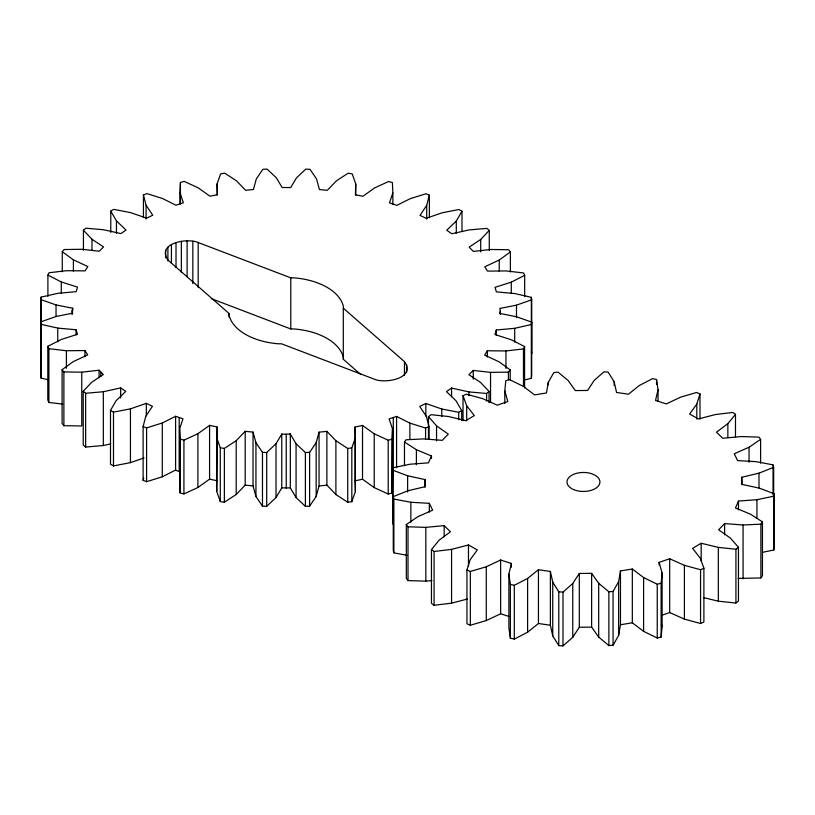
<?xml version="1.0" encoding="UTF-8"?>
<svg xmlns="http://www.w3.org/2000/svg" width="815" height="815" viewBox="0 0 815 815"><rect width="100%" height="100%" fill="white"/><g stroke="black" fill="none" stroke-linecap="round" stroke-linejoin="round"><path stroke-width="1.22" d="M229.056 313.49L229.046 314.977A57.641 33.283 0 0 0 278.373 343.798L281.572 343.808L374.177 379.128C384.863 383.997 416.129 378.568 404.464 361.636L343.298 308.172L343.441 306.685A57.641 33.283 0 0 0 294.113 277.864L290.792 277.844L198.188 242.534C187.501 237.664 156.246 243.084 167.9 260.016L229.056 313.49L229.056 317.229M355.748 183.976L355.411 194.714L362.909 196.283L374.574 187.949L388.551 181.521L392.392 182.56L392.85 192.87L389.478 202.864L396.874 205.36L410.19 198.677L425.888 193.746L429.362 195.142L426.703 205.349L420.031 215.374L426.143 218.328L442.046 212.807L458.988 209.526L461.983 211.248L456.298 221.038L446.702 230.238L451.836 233.752L469.155 229.912L486.83 228.383L489.265 230.38L480.718 239.447L469.145 247.128L473.393 251.428L490.712 249.482L508.58 249.747L510.373 251.957L499.238 260.026L484.772 266.79L487.513 271.11L506.064 270.916L523.576 272.964L524.677 275.327L511.28 282.153L495 287.359L496.396 291.882L514.723 293.553L531.36 297.332L531.726 299.767L516.486 305.156L499.809 308.467L500.349 310.831L499.758 313.418L516.455 316.729L531.696 322.108L531.329 324.543L514.693 328.323L496.315 329.994L494.95 334.527L511.178 339.723L524.575 346.548L523.475 348.912L505.962 350.959L487.36 350.766L484.65 355.096L499.075 361.829L510.21 369.898L508.417 372.119L490.548 372.384L473.25 370.428L468.92 374.706L480.504 382.388L489.041 391.455L486.606 393.462L468.941 391.923L451.571 388.072L446.457 391.597L456.023 400.776L461.708 410.566L458.713 412.288L441.771 409.008L425.827 403.476L419.735 406.44L426.388 416.434L429.047 426.642L425.573 428.038L409.874 423.117L396.579 416.434L389.122 418.879L392.494 428.884L392.046 439.193L388.205 440.232L374.228 433.804L362.522 425.45L355.045 427.029L355.381 437.747L351.825 447.853L347.74 448.484L335.902 440.752L326.886 431.359L319.052 432.164L319.052 485.954L316.159 496.539L309.619 506.135L305.401 506.349L296.069 497.547L290.334 487.93L290.334 434.13L281.766 434.11L281.766 487.9L276.02 497.537L266.699 506.329L262.481 506.125L255.941 496.518L255.941 442.728L253.037 432.113L245.193 431.329L245.193 485.119L236.207 494.491L224.37 502.223L220.284 501.592L216.729 491.476L217.065 426.948L209.577 425.379L197.902 433.712L183.925 440.141L180.084 439.102L179.626 428.792L182.998 418.798L175.602 416.292L162.287 422.985L146.588 427.916L143.114 426.51L145.773 416.312L152.446 406.278L146.333 403.333L130.441 408.855L113.489 412.135L110.494 410.403L116.178 400.623L125.775 391.414L120.64 387.899L103.322 391.74L85.646 393.278L83.222 391.271L91.759 382.215L103.332 374.533L99.084 370.224L81.765 372.18L63.896 371.915L62.103 369.694L73.238 361.626L87.704 354.871L84.964 350.552L66.412 350.745L48.9 348.698L47.81 346.334L61.196 339.498L77.476 334.303L76.08 329.769L57.753 328.099L41.117 324.329L40.75 321.894L55.991 316.505L72.667 313.194L72.127 310.831L72.718 308.243L56.031 304.932L40.781 299.543L41.157 297.108L57.784 293.339L76.162 291.658L77.527 287.135L61.298 281.939L47.902 275.113L49.002 272.75L66.514 270.702L85.127 270.886L87.826 266.566L73.401 259.832L62.266 251.754L64.059 249.543L81.928 249.278L99.226 251.224L103.566 246.955L91.983 239.264L83.436 230.207L85.87 228.2L103.546 229.728L120.915 233.589L126.019 230.054L116.453 220.875L110.769 211.095L113.764 209.363L130.706 212.644L146.659 218.186L152.741 215.221L146.089 205.217L143.43 195.019L146.904 193.613L162.603 198.544L175.908 205.227L183.355 202.772L179.983 192.778L180.431 182.458L184.272 181.429L198.249 187.858L209.954 196.211L217.432 194.622L217.106 183.915L220.651 173.809L224.746 173.167L236.574 180.899L245.59 190.303L253.434 189.498L256.328 178.913L262.858 169.306L267.086 169.102L276.407 177.894L282.143 187.521L290.721 187.552L296.456 177.915L305.778 169.113L310.006 169.326L316.536 178.933L319.439 189.549L327.284 190.333L336.279 180.961L348.107 173.228L352.202 173.86L355.748 183.976L355.748 195.233M216.729 491.476L217.065 426.948M326.886 431.359L326.886 485.149L335.902 494.542L347.74 502.274L351.825 501.643L355.381 491.537L355.045 480.819L362.522 479.24L374.228 487.594L388.205 494.022L392.046 492.994L392.494 428.884M360.505 374.309L343.298 359.272L343.441 357.785A57.641 33.283 0 0 0 294.113 328.965L290.792 328.954L211.248 298.616M504.811 403.466L504.811 390.956L505.799 380.656L509.691 379.688L523.332 386.351L534.599 394.908L546.457 392.973L548.291 382.306L553.864 372.506L558.051 372.149L568.238 380.625L575.288 390.568L587.615 390.466L594.166 380.452L603.935 371.813L608.143 372.098L614.184 381.807L616.537 392.463L628.487 394.205L639.306 385.505L652.621 378.618L656.554 379.525L658.041 389.815L658.041 401.072M504.811 390.956L507.827 401.53L497.242 405.177L482.521 398.596L466.353 394.195L463.032 395.713L466.7 405.809L474.34 415.579L465.752 420.672L448.586 416.526L431.003 414.692L428.476 416.648L436.545 425.858L448.301 434.14L442.29 440.355L423.851 438.908L406.043 439.764L404.474 442.036L416.394 449.717L431.471 455.972L428.446 462.859L409.986 464.224L393.166 467.708L392.677 470.143L407.632 475.787L424.992 479.566L425.165 486.677L407.948 490.752L393.268 496.63L393.879 499.055L410.862 502.264L429.322 503.324L432.673 510.17L417.871 516.679L406.318 524.554L407.999 526.796L425.838 527.366L444.155 525.634L450.461 531.737L439.071 540.243L431.451 549.575L434.079 551.49L451.571 549.371L468.472 544.96L477.305 549.921L470.123 559.834L466.944 569.98L470.337 571.447L486.28 566.782L500.634 559.997L511.392 563.471L508.886 574.117L510.373 584.396L514.306 585.302L527.621 578.416L538.44 569.716L550.38 571.458L552.743 582.114L558.784 591.822L562.992 592.108L572.762 583.469L579.312 573.454L591.629 573.352L591.629 627.143L598.689 637.086L608.876 645.562L613.063 645.205L618.636 635.405L620.47 624.748L632.328 622.813L643.595 631.36L657.236 638.023L661.128 637.055L661.128 583.265L662.106 572.965L659.101 562.391L669.686 558.754L684.406 565.325L700.564 569.726L703.895 568.208L700.228 558.112L692.587 548.352L701.175 543.248L718.331 547.395L735.925 549.239L738.451 547.273L730.383 538.063L718.626 529.781L724.637 523.576L743.076 525.013L760.884 524.157L762.453 521.885L750.534 514.204L735.456 507.959L738.482 501.062L756.941 499.697L773.751 496.213L774.25 493.778L759.285 488.134L741.925 484.355L741.762 477.244L758.979 473.169L773.659 467.29L773.048 464.866L756.065 461.657L737.606 460.597L734.254 453.751L749.056 447.241L760.599 439.366L758.928 437.125L741.08 436.555L722.773 438.287L716.466 432.184L727.856 423.688L735.476 414.346L732.848 412.431L715.356 414.55L698.445 418.961L689.612 414L696.805 404.097L699.983 393.94L696.591 392.473L680.637 397.139L666.293 403.924L655.535 400.46L658.041 389.815M661.128 637.055L662.106 626.755L662.106 572.965M40.781 353.333L41.157 350.898M524.198 379.953L531.329 378.343L531.696 375.909L531.696 322.108M618.636 635.405L618.636 581.615L620.47 570.958L632.328 569.013L643.595 577.57L657.236 584.233L661.128 583.265M762.942 552.244L773.751 550.003L774.25 547.578L774.25 493.778M179.188 417.881L179.188 471.671L175.602 470.092L162.287 476.775L146.588 481.706L143.114 480.3L143.705 478.038M316.159 496.539L316.159 442.749L319.052 432.164M613.063 645.205L613.063 591.415L618.636 581.615M255.941 442.728L262.481 452.325L266.699 452.539L276.02 443.737L281.766 434.11M550.38 571.458L550.38 625.248L552.743 635.904L558.784 645.612L562.992 645.898L572.762 637.269L579.312 627.244L579.312 573.454M309.619 506.135L309.619 452.345L316.159 442.749M738.156 578.426L760.884 577.947L762.453 575.675L762.453 521.885M216.729 437.686L220.284 447.802L224.37 448.433L236.207 440.701L245.193 431.329M508.886 574.117L508.886 627.907L510.373 638.186L514.306 639.092L527.621 632.206L538.44 623.506L550.38 625.248M703.62 597.629L718.331 601.195L735.925 603.029L738.451 601.062L738.451 547.273M179.626 428.792L180.084 492.892L183.925 493.931L197.902 487.502L209.577 479.169L217.065 480.738M466.944 569.98L466.944 623.77L470.337 625.237L486.28 620.572L500.634 613.787L508.998 616.486M661.454 615.376L669.686 612.544L684.406 619.115L700.564 623.516L703.895 621.998L703.895 568.208M110.494 410.403L110.494 464.193L113.489 465.925L130.441 462.645L144.061 457.918M431.451 549.575L431.451 603.365L434.079 605.28L451.571 603.161L467.27 599.066M83.222 391.271L83.222 445.061L85.646 447.068L103.322 445.54L110.738 443.89M319.052 485.954L326.886 485.149M406.318 524.554L406.318 578.344L407.999 580.586L425.838 581.156L431.95 580.575M591.629 573.352L598.689 583.295L608.876 591.772L613.063 591.415M281.766 487.9L290.334 487.93M290.018 433.6L296.069 443.757L305.401 452.559L309.619 452.345M579.312 627.244L591.629 627.143M62.103 369.694L62.103 423.494L63.896 425.705L81.765 425.97L81.765 372.18M245.193 485.119L253.037 485.903L255.941 496.518M47.81 346.334L47.81 400.124L48.9 402.488L62.663 404.097M393.268 496.63L393.268 550.42L393.879 552.845L407.215 555.372M40.781 299.543L40.75 375.684L41.117 378.119L48.248 379.739M661.444 624.402L662.106 626.755M531.36 351.122L531.726 353.557L531.726 299.767M773.751 496.213L773.751 550.003M773.659 467.29L773.659 494.807M773.048 464.866L773.048 494.888M760.884 524.157L760.884 577.947M760.599 439.366L760.599 463.134M758.979 473.169L758.979 488.185M756.941 499.697L756.941 518.462M749.056 447.241L749.056 462.258M743.076 525.013L743.076 578.803M741.762 477.244L741.762 484.752M738.482 501.062L738.482 509.813M735.925 549.239L735.925 603.029M735.476 414.346L735.476 436.871M727.856 423.688L727.856 437.441M724.637 523.576L724.637 534.834M718.331 547.395L718.331 601.195M701.175 543.248L701.175 560.761M700.564 569.726L700.564 623.516M699.983 393.94L699.983 418.961M696.805 404.097L696.805 419.104M684.406 565.325L684.406 619.115M669.686 558.754L669.686 612.544M659.101 562.391L659.101 564.897M657.236 584.233L657.236 638.023M656.554 379.525L656.554 384.527M643.595 577.57L643.595 631.36M632.328 569.013L632.328 622.813M620.47 570.958L620.47 624.748M614.184 381.807L614.184 385.556M608.876 591.772L608.876 645.562M598.689 583.295L598.689 637.086M572.762 583.469L572.762 637.269M562.992 592.108L562.992 645.898M558.784 591.822L558.784 645.612M552.743 582.114L552.743 635.904M548.291 382.306L548.291 384.812M538.44 569.716L538.44 623.506M531.36 297.332L531.329 378.343M527.621 578.416L527.621 632.206M524.677 275.327L524.677 296.589M524.575 346.548L524.575 387.828M523.475 348.912L523.475 386.442M516.486 305.156L516.486 317.667M514.693 328.323L514.693 342.086M514.306 585.302L514.306 639.092M511.392 563.471L511.392 567.22M511.28 282.153L511.28 293.41M510.373 251.957L510.373 271.976M510.373 584.396L510.373 638.186M510.21 369.898L510.21 379.912M508.417 372.119L508.417 379.627M505.962 350.959L505.962 368.472M500.634 559.997L500.634 613.787M500.349 310.831L500.349 314.58M499.238 260.026L499.238 271.293M496.315 329.994L496.315 335.006M490.548 372.384L490.548 402.406M489.265 230.38L489.265 250.399M489.041 391.455L489.041 402.712M487.36 350.766L487.36 357.021M486.606 393.462L486.606 400.97M486.28 566.782L486.28 620.572M480.718 239.447L480.718 251.957M473.25 370.428L473.25 379.189M470.337 571.447L470.337 625.237M468.941 391.923L468.941 395.683M468.472 544.96L468.472 566.231M466.7 405.809L466.7 420.825M463.032 395.713L463.032 420.734M461.983 211.248L461.983 231.266M461.708 410.566L461.708 420.571M458.713 412.288L458.713 419.796M456.298 221.038L456.298 233.548M451.571 388.072L451.571 396.834M451.571 549.371L451.571 603.161M444.155 525.634L444.155 536.891M441.771 409.008L441.771 416.516M436.545 425.858L436.545 440.864M434.079 551.49L434.079 605.28M431.471 455.972L431.471 458.468M429.362 195.142L429.362 217.666M429.322 503.324L429.322 512.085M429.047 426.642L429.047 439.153M428.476 416.648L428.476 439.163M426.703 205.349L426.703 219.113M425.827 403.476L425.827 415.986M425.838 527.366L425.838 581.156M425.573 428.038L425.573 439.305M424.992 479.566L424.992 487.075M416.394 449.717L416.394 464.733M410.862 502.264L410.862 522.283M409.874 423.117L409.874 439.377M407.999 526.796L407.999 580.586M407.632 475.787L407.632 492.046M406.685 364.723L406.685 372.211M404.464 361.636L404.464 375.348M404.474 442.036L404.474 465.803M396.579 416.434L396.579 467.718M393.879 499.055L393.879 552.845M393.299 417.881L393.299 467.922M393.166 467.708L392.677 523.933L392.677 470.143M392.85 192.87L392.85 204.127M392.046 439.193L392.046 492.994M388.205 440.232L388.205 494.022M374.228 433.804L374.228 487.594M362.522 425.45L362.522 479.24M355.381 437.747L355.381 491.537M355.045 427.029L355.045 480.819M351.825 447.853L351.825 501.643M347.74 448.484L347.74 502.274M343.298 308.172L343.298 359.272M335.902 440.752L335.902 494.542M305.401 452.559L305.401 506.349M296.069 443.757L296.069 497.547M290.792 277.844L290.792 328.954M286.238 434.446L286.238 488.236M276.02 443.737L276.02 497.537M266.699 452.539L266.699 506.329M262.481 452.325L262.481 506.125M253.037 432.113L253.037 485.903M236.207 440.701L236.207 494.491M224.37 448.433L224.37 502.223M220.284 447.802L220.284 501.592M217.106 183.915L217.106 195.172M209.577 425.379L209.577 479.169M198.188 242.534L198.188 287.4M197.902 433.712L197.902 487.502M192.839 241.25L192.839 283.63M187.104 240.812L187.104 276.957M183.925 440.141L183.925 493.931M181.358 241.25L181.358 272.414M180.431 182.458L180.431 203.73M179.983 192.778L179.983 204.035M180.084 439.102L180.084 492.892M176.02 242.534L176.02 267.463M175.602 416.292L175.602 470.092M171.425 244.561L171.425 263.265M167.9 247.22L167.9 260.922M165.679 250.307L165.679 257.784M162.287 422.985L162.287 476.775M146.588 427.916L146.588 481.706M146.333 403.333L146.333 415.844M146.089 205.217L146.089 218.98M143.43 195.019L143.43 217.534M143.114 426.51L143.114 480.3M130.441 408.855L130.441 462.645M120.64 387.899L120.64 397.914M116.453 220.875L116.453 233.385M113.489 412.135L113.489 465.925M110.769 211.095L110.769 232.357M103.322 391.74L103.322 445.54M100.816 372.638L100.816 376.387M99.084 370.224L99.084 377.732M91.983 239.264L91.983 250.521M85.646 393.278L85.646 447.068M84.964 350.552L84.964 356.807M83.436 230.207L83.436 250.215M76.08 329.769L76.08 334.771M73.401 259.832L73.401 271.089M72.718 308.243L72.718 310.749M72.127 310.831L72.127 314.58M66.412 350.745L66.412 368.258M63.896 371.915L63.896 425.705M62.266 251.754L62.266 271.772M61.298 281.939L61.298 293.196M57.753 328.099L57.753 341.862M56.031 304.932L56.031 316.189M48.9 348.698L48.9 402.488M47.902 275.113L47.902 296.375M41.157 297.108L41.117 378.119M573.617 489.581A16.473 9.505 0 0 0 599.82 483.071A16.473 9.505 0 0 0 576.949 473.23A16.473 9.505 0 0 0 573.617 489.581"/></g></svg>
